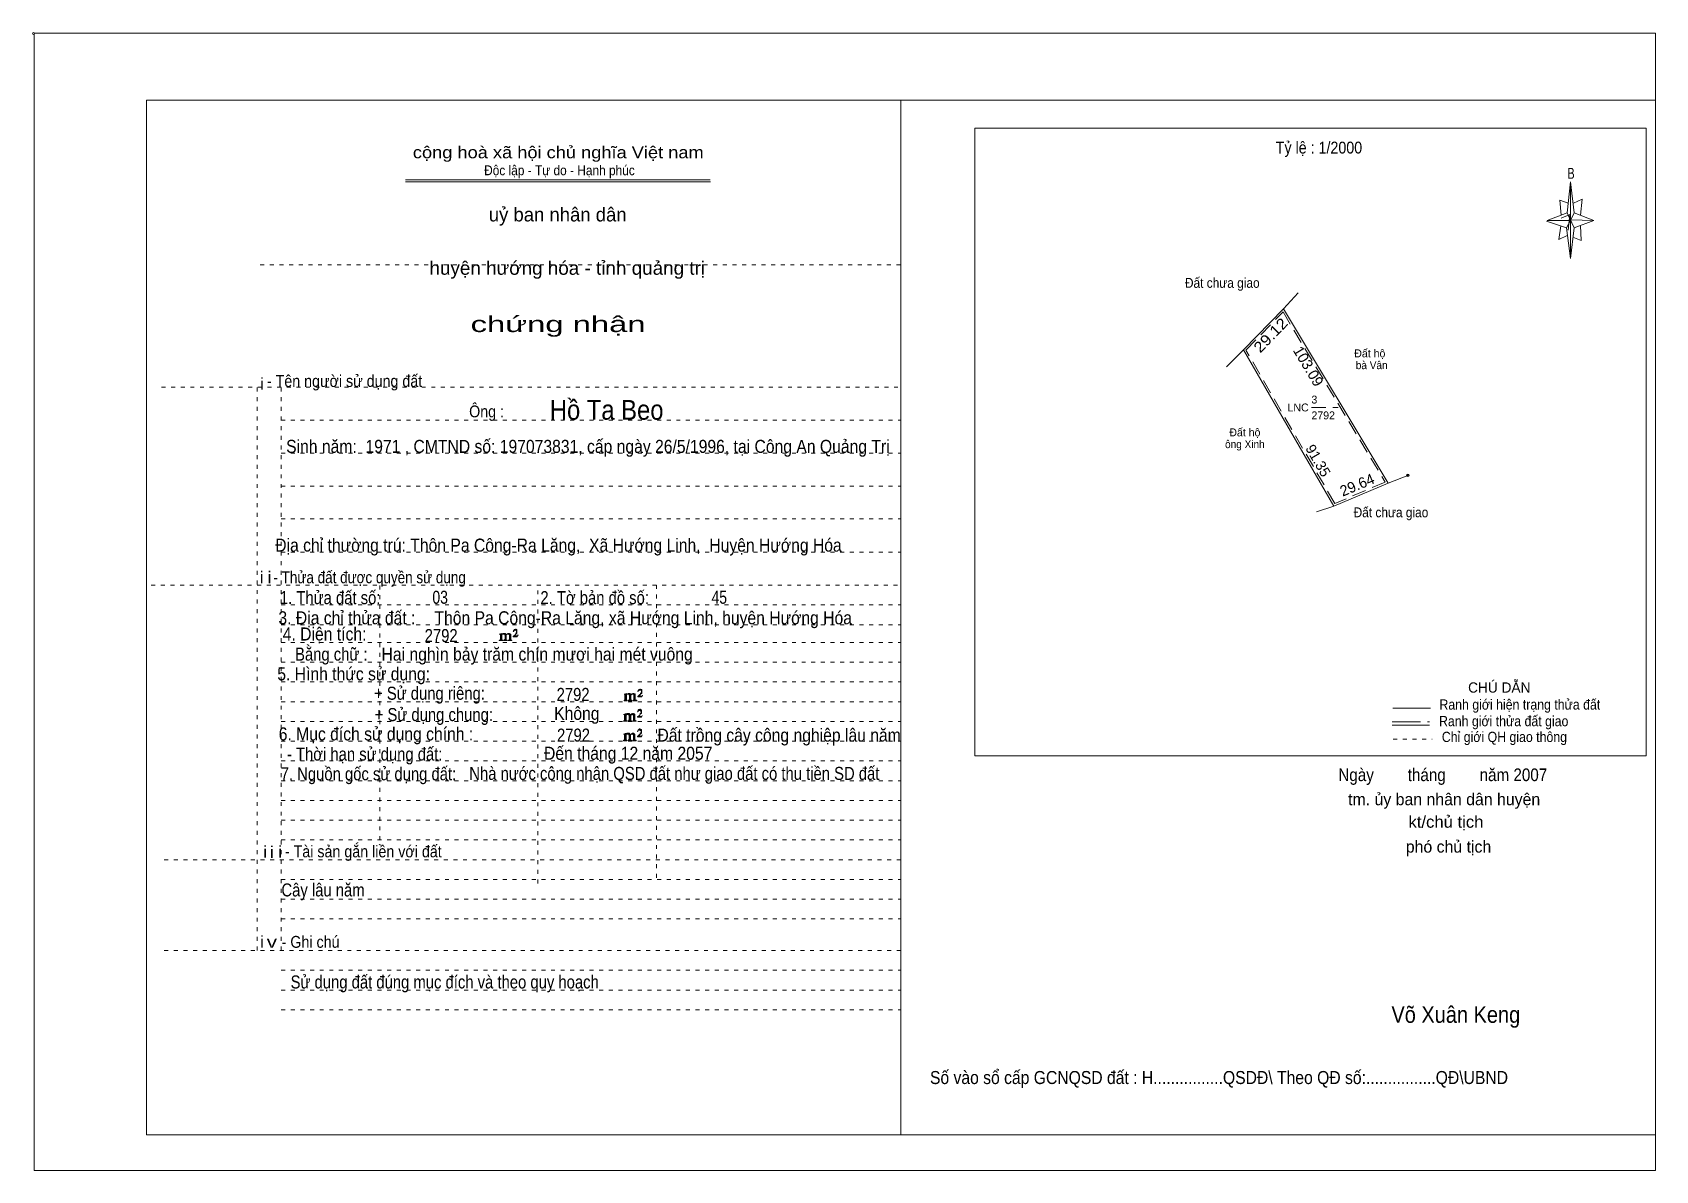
# Model space of a CAD drawing. Header units: centimetres. Extents: x -1.6 to 39.5, y -3.3 to 25.5.
import ezdxf
from ezdxf.enums import TextEntityAlignment as Align

# ---------------------------------------------------------------- set-up
doc = ezdxf.new("R2010")
doc.units = ezdxf.units.CM
doc.header["$LTSCALE"] = 0.12
doc.header["$PDMODE"] = 32
doc.header["$PDSIZE"] = 0.06
for name, pattern in [('DOTTED', [1.5, 0.3, -1.2]), ('LONG_DASHED', [7.5, 6, -1.5]), ('MEDIUM_DASHED', [4.5, 3, -1.5])]:
    doc.linetypes.add(name, pattern=pattern)
for name, color, linetype, lineweight in [('1', 7, 'DOTTED', 13), ('10', 7, 'Continuous', 13), ('4', 7, 'Continuous', 13), ('5', 7, 'Continuous', 13), ('50', 7, 'Continuous', 13)]:
    doc.layers.add(name, color=color, linetype=linetype, lineweight=lineweight)
doc.layers.add('30', color=7, linetype='Continuous')

msp = doc.modelspace()

# ---------------------------------------------------------------- hatches: boundary and pattern name
at = {"layer": '50'}
for points in [[(10.27, 10.13), (10.27, 10.12), (10.27, 10.11), (10.25, 10.11), (10.24, 10.11), (10.24, 10.1), (10.33, 10.1), (10.33, 10.11), (10.32, 10.11), (10.31, 10.11), (10.31, 10.12), (10.31, 10.13), (10.31, 10.24), (10.31, 10.25), (10.32, 10.26), (10.34, 10.26), (10.35, 10.26), (10.36, 10.26), (10.37, 10.25), (10.39, 10.22), (10.39, 10.13), (10.37, 10.12), (10.37, 10.11), (10.36, 10.11), (10.35, 10.11), (10.35, 10.1), (10.44, 10.1), (10.44, 10.11), (10.43, 10.11), (10.42, 10.11), (10.42, 10.12), (10.42, 10.13), (10.42, 10.24), (10.44, 10.26), (10.45, 10.26), (10.46, 10.26), (10.49, 10.26), (10.49, 10.25), (10.5, 10.24), (10.5, 10.22), (10.5, 10.13), (10.5, 10.12), (10.49, 10.11), (10.49, 10.11), (10.47, 10.11), (10.47, 10.1), (10.56, 10.1), (10.56, 10.11), (10.55, 10.11), (10.54, 10.11), (10.53, 10.12), (10.53, 10.13), (10.53, 10.2), (10.53, 10.25), (10.53, 10.26), (10.52, 10.27), (10.5, 10.28), (10.47, 10.28), (10.46, 10.28), (10.44, 10.27), (10.41, 10.25), (10.41, 10.26), (10.4, 10.28), (10.39, 10.28), (10.37, 10.28), (10.35, 10.28), (10.34, 10.28), (10.32, 10.26), (10.31, 10.26), (10.31, 10.25), (10.31, 10.25), (10.31, 10.26), (10.31, 10.28), (10.24, 10.26), (10.24, 10.26), (10.25, 10.26), (10.27, 10.25), (10.27, 10.24), (10.27, 10.23)], [(10.69, 10.19), (10.72, 10.24), (10.72, 10.24), (10.71, 10.22), (10.69, 10.22), (10.68, 10.22), (10.63, 10.22), (10.66, 10.26), (10.67, 10.27), (10.69, 10.28), (10.69, 10.3), (10.69, 10.32), (10.69, 10.34), (10.69, 10.35), (10.69, 10.37), (10.68, 10.38), (10.67, 10.38), (10.66, 10.39), (10.65, 10.39), (10.63, 10.38), (10.63, 10.38), (10.62, 10.37), (10.61, 10.35), (10.59, 10.33), (10.61, 10.33), (10.61, 10.35), (10.62, 10.35), (10.63, 10.36), (10.65, 10.36), (10.66, 10.36), (10.67, 10.35), (10.68, 10.35), (10.68, 10.32), (10.68, 10.3), (10.66, 10.28), (10.66, 10.26), (10.65, 10.25), (10.59, 10.2), (10.59, 10.19)], [(13.42, 8.61), (13.42, 8.6), (13.42, 8.59), (13.41, 8.59), (13.4, 8.59), (13.4, 8.57), (13.48, 8.57), (13.48, 8.59), (13.47, 8.59), (13.46, 8.59), (13.46, 8.6), (13.46, 8.61), (13.46, 8.72), (13.46, 8.73), (13.47, 8.74), (13.5, 8.74), (13.51, 8.74), (13.52, 8.74), (13.53, 8.73), (13.54, 8.69), (13.54, 8.61), (13.53, 8.6), (13.53, 8.59), (13.52, 8.59), (13.51, 8.59), (13.51, 8.57), (13.6, 8.57), (13.6, 8.59), (13.58, 8.59), (13.57, 8.59), (13.57, 8.6), (13.57, 8.61), (13.57, 8.72), (13.6, 8.74), (13.61, 8.74), (13.62, 8.74), (13.64, 8.74), (13.64, 8.73), (13.65, 8.72), (13.65, 8.69), (13.65, 8.61), (13.65, 8.6), (13.64, 8.59), (13.64, 8.59), (13.63, 8.59), (13.63, 8.57), (13.72, 8.57), (13.72, 8.59), (13.7, 8.59), (13.69, 8.59), (13.68, 8.6), (13.68, 8.61), (13.68, 8.68), (13.68, 8.73), (13.68, 8.74), (13.67, 8.75), (13.65, 8.76), (13.63, 8.76), (13.62, 8.76), (13.6, 8.75), (13.56, 8.73), (13.56, 8.74), (13.55, 8.76), (13.54, 8.76), (13.53, 8.76), (13.51, 8.76), (13.5, 8.76), (13.47, 8.74), (13.46, 8.74), (13.46, 8.73), (13.46, 8.73), (13.46, 8.74), (13.46, 8.76), (13.4, 8.74), (13.4, 8.74), (13.41, 8.74), (13.42, 8.73), (13.42, 8.72), (13.42, 8.71)], [(13.85, 8.67), (13.87, 8.72), (13.87, 8.72), (13.86, 8.69), (13.85, 8.69), (13.84, 8.69), (13.78, 8.69), (13.82, 8.74), (13.83, 8.75), (13.85, 8.76), (13.85, 8.78), (13.85, 8.79), (13.85, 8.82), (13.85, 8.83), (13.85, 8.85), (13.84, 8.86), (13.83, 8.86), (13.82, 8.87), (13.8, 8.87), (13.78, 8.86), (13.78, 8.86), (13.77, 8.85), (13.76, 8.83), (13.75, 8.81), (13.76, 8.81), (13.76, 8.83), (13.77, 8.83), (13.78, 8.84), (13.8, 8.84), (13.82, 8.84), (13.83, 8.83), (13.84, 8.83), (13.84, 8.79), (13.84, 8.78), (13.82, 8.76), (13.82, 8.74), (13.8, 8.73), (13.75, 8.68), (13.75, 8.67)], [(13.41, 8.09), (13.41, 8.08), (13.41, 8.07), (13.4, 8.07), (13.39, 8.07), (13.39, 8.06), (13.48, 8.06), (13.48, 8.07), (13.47, 8.07), (13.45, 8.07), (13.45, 8.08), (13.45, 8.09), (13.45, 8.2), (13.45, 8.21), (13.47, 8.23), (13.49, 8.23), (13.5, 8.23), (13.51, 8.23), (13.52, 8.21), (13.53, 8.18), (13.53, 8.09), (13.52, 8.08), (13.52, 8.07), (13.51, 8.07), (13.5, 8.07), (13.5, 8.06), (13.59, 8.06), (13.59, 8.07), (13.58, 8.07), (13.57, 8.07), (13.57, 8.08), (13.57, 8.09), (13.57, 8.2), (13.59, 8.23), (13.6, 8.23), (13.61, 8.23), (13.63, 8.23), (13.63, 8.21), (13.64, 8.2), (13.64, 8.18), (13.64, 8.09), (13.64, 8.08), (13.63, 8.07), (13.63, 8.07), (13.62, 8.07), (13.62, 8.06), (13.71, 8.06), (13.71, 8.07), (13.7, 8.07), (13.69, 8.07), (13.67, 8.08), (13.67, 8.09), (13.67, 8.17), (13.67, 8.21), (13.67, 8.23), (13.66, 8.24), (13.64, 8.25), (13.62, 8.25), (13.61, 8.25), (13.59, 8.24), (13.55, 8.21), (13.55, 8.23), (13.54, 8.25), (13.53, 8.25), (13.52, 8.25), (13.5, 8.25), (13.49, 8.25), (13.47, 8.23), (13.45, 8.23), (13.45, 8.21), (13.45, 8.21), (13.45, 8.23), (13.45, 8.25), (13.39, 8.23), (13.39, 8.23), (13.4, 8.23), (13.41, 8.21), (13.41, 8.2), (13.41, 8.19)], [(13.84, 8.16), (13.86, 8.2), (13.86, 8.2), (13.85, 8.18), (13.84, 8.18), (13.83, 8.18), (13.77, 8.18), (13.81, 8.23), (13.82, 8.24), (13.84, 8.25), (13.84, 8.27), (13.84, 8.28), (13.84, 8.3), (13.84, 8.31), (13.84, 8.34), (13.83, 8.35), (13.82, 8.35), (13.81, 8.36), (13.8, 8.36), (13.77, 8.35), (13.77, 8.35), (13.76, 8.34), (13.75, 8.31), (13.74, 8.29), (13.75, 8.29), (13.75, 8.31), (13.76, 8.31), (13.77, 8.33), (13.8, 8.33), (13.81, 8.33), (13.82, 8.31), (13.83, 8.31), (13.83, 8.28), (13.83, 8.27), (13.81, 8.25), (13.81, 8.23), (13.8, 8.21), (13.74, 8.17), (13.74, 8.16)], [(13.84, 7.66), (13.86, 7.71), (13.86, 7.71), (13.85, 7.68), (13.84, 7.68), (13.83, 7.68), (13.77, 7.68), (13.81, 7.73), (13.82, 7.74), (13.84, 7.75), (13.84, 7.77), (13.84, 7.78), (13.84, 7.81), (13.84, 7.82), (13.84, 7.84), (13.83, 7.85), (13.82, 7.85), (13.81, 7.86), (13.79, 7.86), (13.77, 7.85), (13.77, 7.85), (13.76, 7.84), (13.75, 7.82), (13.74, 7.8), (13.75, 7.8), (13.75, 7.82), (13.76, 7.82), (13.77, 7.83), (13.79, 7.83), (13.81, 7.83), (13.82, 7.82), (13.83, 7.82), (13.83, 7.78), (13.83, 7.77), (13.81, 7.75), (13.81, 7.73), (13.79, 7.72), (13.74, 7.67), (13.74, 7.66)], [(13.41, 7.6), (13.41, 7.59), (13.41, 7.58), (13.4, 7.58), (13.39, 7.58), (13.39, 7.56), (13.47, 7.56), (13.47, 7.58), (13.46, 7.58), (13.45, 7.58), (13.45, 7.59), (13.45, 7.6), (13.45, 7.71), (13.45, 7.72), (13.46, 7.73), (13.49, 7.73), (13.5, 7.73), (13.51, 7.73), (13.52, 7.72), (13.53, 7.68), (13.53, 7.6), (13.52, 7.59), (13.52, 7.58), (13.51, 7.58), (13.5, 7.58), (13.5, 7.56), (13.59, 7.56), (13.59, 7.58), (13.57, 7.58), (13.56, 7.58), (13.56, 7.59), (13.56, 7.6), (13.56, 7.71), (13.59, 7.73), (13.6, 7.73), (13.61, 7.73), (13.63, 7.73), (13.63, 7.72), (13.64, 7.71), (13.64, 7.68), (13.64, 7.6), (13.64, 7.59), (13.63, 7.58), (13.63, 7.58), (13.62, 7.58), (13.62, 7.56), (13.71, 7.56), (13.71, 7.58), (13.69, 7.58), (13.68, 7.58), (13.67, 7.59), (13.67, 7.6), (13.67, 7.67), (13.67, 7.72), (13.67, 7.73), (13.66, 7.74), (13.64, 7.75), (13.62, 7.75), (13.61, 7.75), (13.59, 7.74), (13.55, 7.72), (13.55, 7.73), (13.54, 7.75), (13.53, 7.75), (13.52, 7.75), (13.5, 7.75), (13.49, 7.75), (13.46, 7.73), (13.45, 7.73), (13.45, 7.72), (13.45, 7.72), (13.45, 7.73), (13.45, 7.75), (13.39, 7.73), (13.39, 7.73), (13.4, 7.73), (13.41, 7.72), (13.41, 7.71), (13.41, 7.7)]]:
    msp.add_hatch(color=256, dxfattribs=at).paths.add_polyline_path(points)

# ---------------------------------------------------------------- linework, layer by layer
at = {"layer": '1', "linetype": 'Continuous'}
for p, q in [((1.31, -2.42), (1.31, 23.78)), ((1.31, 23.78), (39.51, 23.78)), ((20.41, -2.42), (20.41, 23.78)), ((39.51, -2.42), (39.51, 23.78)), ((7.87, 21.76), (15.58, 21.76)), ((7.87, 21.71), (15.59, 21.71)), ((37.26, 20.55), (36.75, 20.72)), ((1.31, -2.42), (39.51, -2.42))]:
    msp.add_line(p, q, dxfattribs=at)
at = {"layer": '1'}
for p, q in [((4.19, 19.61), (20.41, 19.61)), ((1.69, 16.51), (20.41, 16.51)), ((4.11, 2.25), (4.11, 16.51)), ((4.72, 2.25), (4.72, 16.51)), ((4.72, 15.68), (20.41, 15.68)), ((4.72, 14.84), (20.41, 14.84)), ((4.72, 14.01), (20.41, 14.01)), ((4.72, 13.18), (20.41, 13.18)), ((4.72, 12.34), (20.41, 12.34)), ((1.43, 11.5), (20.41, 11.5)), ((7.22, 5.05), (7.22, 11.5)), ((11.22, 3.95), (11.22, 11.5)), ((14.22, 4.09), (14.22, 11.5)), ((4.72, 11), (20.41, 11)), ((4.72, 10.5), (20.41, 10.5)), ((4.72, 10.05), (20.41, 10.05)), ((4.72, 9.55), (20.41, 9.55)), ((4.72, 9.05), (20.41, 9.05)), ((4.72, 8.55), (20.41, 8.55)), ((4.72, 8.05), (20.41, 8.05)), ((4.72, 7.55), (20.41, 7.55)), ((4.72, 7.05), (20.41, 7.05)), ((4.72, 6.55), (20.41, 6.55)), ((4.72, 6.05), (20.41, 6.05)), ((4.72, 5.55), (20.41, 5.55)), ((4.72, 5.05), (20.41, 5.05)), ((1.76, 4.55), (20.41, 4.55)), ((4.72, 4.05), (20.41, 4.05)), ((4.72, 3.55), (20.41, 3.55)), ((4.72, 3.05), (20.41, 3.05)), ((1.76, 2.25), (20.41, 2.25)), ((4.72, 1.75), (20.41, 1.75)), ((4.72, 1.25), (20.41, 1.25)), ((4.72, 0.75), (20.41, 0.75))]:
    msp.add_line(p, q, dxfattribs=at)
at = {"layer": '1', "linetype": 'Continuous'}
msp.add_lwpolyline([(-1.53, -3.32), (39.51, -3.32), (39.51, 25.48), (-1.53, 25.48)], close=True, dxfattribs=at)
msp.add_lwpolyline([(37.27, 20.35), (37.06, 20.25), (37.11, 20.6)], dxfattribs=at)
at = {"layer": '10'}
for p, q in [((30.09, 18.5), (30.46, 18.9)), ((29.08, 17.46), (30.09, 18.5)), ((30.09, 18.5), (32.74, 14.08)), ((28.72, 17.1), (29.08, 17.46)), ((31.37, 13.5), (29.08, 17.46)), ((28.72, 17.1), (28.65, 17.03)), ((32.74, 14.08), (31.37, 13.5)), ((33.24, 14.28), (32.74, 14.08)), ((30.93, 13.36), (31.37, 13.5))]:
    msp.add_line(p, q, dxfattribs=at)
at = {"layer": '10', "linetype": 'MEDIUM_DASHED'}
for p, q in [((29.14, 17.45), (30.08, 18.42)), ((31.39, 13.57), (29.14, 17.45)), ((30.8, 16), (31.48, 16))]:
    msp.add_line(p, q, dxfattribs=at)
msp.add_lwpolyline([(30.08, 18.42), (32.67, 14.11), (31.39, 13.57)], dxfattribs=at)
at = {"layer": '10'}
msp.add_point((33.24, 14.28), dxfattribs=at)
at = {"layer": '4'}
for p, q in [((32.86, 8.39), (33.81, 8.39)), ((32.84, 7.96), (33.79, 7.96))]:
    msp.add_line(p, q, dxfattribs=at)
at = {"layer": '4', "linetype": 'LONG_DASHED'}
msp.add_line((32.84, 8.04), (33.79, 8.04), dxfattribs=at)
at = {"layer": '4', "linetype": 'DOTTED'}
msp.add_line((32.87, 7.6), (33.86, 7.6), dxfattribs=at)
at = {"layer": '4'}
msp.add_lwpolyline([(22.28, 23.07), (39.27, 23.07), (39.27, 7.18), (22.28, 7.18)], close=True, dxfattribs=at)
msp.add_circle((-1.55, 25.47), 0.025, dxfattribs=at)
at = {"layer": '5'}
for p, q in [((37.27, 20.93), (37.36, 21.71)), ((37.45, 20.55), (37.36, 19.77)), ((37.45, 20.93), (37.95, 20.73)), ((37.61, 20.61), (37.63, 20.23)), ((37.63, 20.23), (37.42, 20.31))]:
    msp.add_line(p, q, dxfattribs=at)
for points in [[(37.36, 21.71), (37.45, 20.93), (37.36, 20.73)], [(37.36, 20.73), (36.77, 20.73), (37.27, 20.93), (37.45, 20.55), (37.95, 20.73), (37.36, 20.75)], [(37.36, 20.73), (37.36, 19.77), (37.26, 20.55)]]:
    msp.add_lwpolyline(points, close=True, dxfattribs=at)
for points in [[(37.3, 21.17), (37.09, 21.25), (37.12, 20.87)], [(37.43, 21.17), (37.65, 21.27), (37.61, 20.87)], [(37.36, 20.73), (37.27, 20.93), (36.77, 20.73)], [(37.12, 20.79), (37.34, 20.89), (37.3, 20.49)], [(37.36, 20.73), (37.45, 20.55), (37.95, 20.73)]]:
    msp.add_lwpolyline(points, dxfattribs=at)
at = {"layer": '50'}
for points in [[(10.27, 10.13), (10.27, 10.12), (10.27, 10.11), (10.25, 10.11), (10.24, 10.11), (10.24, 10.1), (10.33, 10.1), (10.33, 10.11), (10.32, 10.11), (10.31, 10.11), (10.31, 10.12), (10.31, 10.13), (10.31, 10.24), (10.31, 10.25), (10.32, 10.26), (10.34, 10.26), (10.35, 10.26), (10.36, 10.26), (10.37, 10.25), (10.39, 10.22), (10.39, 10.13), (10.37, 10.12), (10.37, 10.11), (10.36, 10.11), (10.35, 10.11), (10.35, 10.1), (10.44, 10.1), (10.44, 10.11), (10.43, 10.11), (10.42, 10.11), (10.42, 10.12), (10.42, 10.13), (10.42, 10.24), (10.44, 10.26), (10.45, 10.26), (10.46, 10.26), (10.49, 10.26), (10.49, 10.25), (10.5, 10.24), (10.5, 10.22), (10.5, 10.13), (10.5, 10.12), (10.49, 10.11), (10.49, 10.11), (10.47, 10.11), (10.47, 10.1), (10.56, 10.1), (10.56, 10.11), (10.55, 10.11), (10.54, 10.11), (10.53, 10.12), (10.53, 10.13), (10.53, 10.2), (10.53, 10.25), (10.53, 10.26), (10.52, 10.27), (10.5, 10.28), (10.47, 10.28), (10.46, 10.28), (10.44, 10.27), (10.41, 10.25), (10.41, 10.26), (10.4, 10.28), (10.39, 10.28), (10.37, 10.28), (10.35, 10.28), (10.34, 10.28), (10.32, 10.26), (10.31, 10.26), (10.31, 10.25), (10.31, 10.25), (10.31, 10.26), (10.31, 10.28), (10.24, 10.26), (10.24, 10.26), (10.25, 10.26), (10.27, 10.25), (10.27, 10.24), (10.27, 10.23)], [(10.69, 10.19), (10.72, 10.24), (10.72, 10.24), (10.71, 10.22), (10.69, 10.22), (10.68, 10.22), (10.63, 10.22), (10.66, 10.26), (10.67, 10.27), (10.69, 10.28), (10.69, 10.3), (10.69, 10.32), (10.69, 10.34), (10.69, 10.35), (10.69, 10.37), (10.68, 10.38), (10.67, 10.38), (10.66, 10.39), (10.65, 10.39), (10.63, 10.38), (10.63, 10.38), (10.62, 10.37), (10.61, 10.35), (10.59, 10.33), (10.61, 10.33), (10.61, 10.35), (10.62, 10.35), (10.63, 10.36), (10.65, 10.36), (10.66, 10.36), (10.67, 10.35), (10.68, 10.35), (10.68, 10.32), (10.68, 10.3), (10.66, 10.28), (10.66, 10.26), (10.65, 10.25), (10.59, 10.2), (10.59, 10.19)], [(13.42, 8.61), (13.42, 8.6), (13.42, 8.59), (13.41, 8.59), (13.4, 8.59), (13.4, 8.57), (13.48, 8.57), (13.48, 8.59), (13.47, 8.59), (13.46, 8.59), (13.46, 8.6), (13.46, 8.61), (13.46, 8.72), (13.46, 8.73), (13.47, 8.74), (13.5, 8.74), (13.51, 8.74), (13.52, 8.74), (13.53, 8.73), (13.54, 8.69), (13.54, 8.61), (13.53, 8.6), (13.53, 8.59), (13.52, 8.59), (13.51, 8.59), (13.51, 8.57), (13.6, 8.57), (13.6, 8.59), (13.58, 8.59), (13.57, 8.59), (13.57, 8.6), (13.57, 8.61), (13.57, 8.72), (13.6, 8.74), (13.61, 8.74), (13.62, 8.74), (13.64, 8.74), (13.64, 8.73), (13.65, 8.72), (13.65, 8.69), (13.65, 8.61), (13.65, 8.6), (13.64, 8.59), (13.64, 8.59), (13.63, 8.59), (13.63, 8.57), (13.72, 8.57), (13.72, 8.59), (13.7, 8.59), (13.69, 8.59), (13.68, 8.6), (13.68, 8.61), (13.68, 8.68), (13.68, 8.73), (13.68, 8.74), (13.67, 8.75), (13.65, 8.76), (13.63, 8.76), (13.62, 8.76), (13.6, 8.75), (13.56, 8.73), (13.56, 8.74), (13.55, 8.76), (13.54, 8.76), (13.53, 8.76), (13.51, 8.76), (13.5, 8.76), (13.47, 8.74), (13.46, 8.74), (13.46, 8.73), (13.46, 8.73), (13.46, 8.74), (13.46, 8.76), (13.4, 8.74), (13.4, 8.74), (13.41, 8.74), (13.42, 8.73), (13.42, 8.72), (13.42, 8.71)], [(13.85, 8.67), (13.87, 8.72), (13.87, 8.72), (13.86, 8.69), (13.85, 8.69), (13.84, 8.69), (13.78, 8.69), (13.82, 8.74), (13.83, 8.75), (13.85, 8.76), (13.85, 8.78), (13.85, 8.79), (13.85, 8.82), (13.85, 8.83), (13.85, 8.85), (13.84, 8.86), (13.83, 8.86), (13.82, 8.87), (13.8, 8.87), (13.78, 8.86), (13.78, 8.86), (13.77, 8.85), (13.76, 8.83), (13.75, 8.81), (13.76, 8.81), (13.76, 8.83), (13.77, 8.83), (13.78, 8.84), (13.8, 8.84), (13.82, 8.84), (13.83, 8.83), (13.84, 8.83), (13.84, 8.79), (13.84, 8.78), (13.82, 8.76), (13.82, 8.74), (13.8, 8.73), (13.75, 8.68), (13.75, 8.67)], [(13.41, 8.09), (13.41, 8.08), (13.41, 8.07), (13.4, 8.07), (13.39, 8.07), (13.39, 8.06), (13.48, 8.06), (13.48, 8.07), (13.47, 8.07), (13.45, 8.07), (13.45, 8.08), (13.45, 8.09), (13.45, 8.2), (13.45, 8.21), (13.47, 8.23), (13.49, 8.23), (13.5, 8.23), (13.51, 8.23), (13.52, 8.21), (13.53, 8.18), (13.53, 8.09), (13.52, 8.08), (13.52, 8.07), (13.51, 8.07), (13.5, 8.07), (13.5, 8.06), (13.59, 8.06), (13.59, 8.07), (13.58, 8.07), (13.57, 8.07), (13.57, 8.08), (13.57, 8.09), (13.57, 8.2), (13.59, 8.23), (13.6, 8.23), (13.61, 8.23), (13.63, 8.23), (13.63, 8.21), (13.64, 8.2), (13.64, 8.18), (13.64, 8.09), (13.64, 8.08), (13.63, 8.07), (13.63, 8.07), (13.62, 8.07), (13.62, 8.06), (13.71, 8.06), (13.71, 8.07), (13.7, 8.07), (13.69, 8.07), (13.67, 8.08), (13.67, 8.09), (13.67, 8.17), (13.67, 8.21), (13.67, 8.23), (13.66, 8.24), (13.64, 8.25), (13.62, 8.25), (13.61, 8.25), (13.59, 8.24), (13.55, 8.21), (13.55, 8.23), (13.54, 8.25), (13.53, 8.25), (13.52, 8.25), (13.5, 8.25), (13.49, 8.25), (13.47, 8.23), (13.45, 8.23), (13.45, 8.21), (13.45, 8.21), (13.45, 8.23), (13.45, 8.25), (13.39, 8.23), (13.39, 8.23), (13.4, 8.23), (13.41, 8.21), (13.41, 8.2), (13.41, 8.19)], [(13.84, 8.16), (13.86, 8.2), (13.86, 8.2), (13.85, 8.18), (13.84, 8.18), (13.83, 8.18), (13.77, 8.18), (13.81, 8.23), (13.82, 8.24), (13.84, 8.25), (13.84, 8.27), (13.84, 8.28), (13.84, 8.3), (13.84, 8.31), (13.84, 8.34), (13.83, 8.35), (13.82, 8.35), (13.81, 8.36), (13.8, 8.36), (13.77, 8.35), (13.77, 8.35), (13.76, 8.34), (13.75, 8.31), (13.74, 8.29), (13.75, 8.29), (13.75, 8.31), (13.76, 8.31), (13.77, 8.33), (13.8, 8.33), (13.81, 8.33), (13.82, 8.31), (13.83, 8.31), (13.83, 8.28), (13.83, 8.27), (13.81, 8.25), (13.81, 8.23), (13.8, 8.21), (13.74, 8.17), (13.74, 8.16)], [(13.84, 7.66), (13.86, 7.71), (13.86, 7.71), (13.85, 7.68), (13.84, 7.68), (13.83, 7.68), (13.77, 7.68), (13.81, 7.73), (13.82, 7.74), (13.84, 7.75), (13.84, 7.77), (13.84, 7.78), (13.84, 7.81), (13.84, 7.82), (13.84, 7.84), (13.83, 7.85), (13.82, 7.85), (13.81, 7.86), (13.79, 7.86), (13.77, 7.85), (13.77, 7.85), (13.76, 7.84), (13.75, 7.82), (13.74, 7.8), (13.75, 7.8), (13.75, 7.82), (13.76, 7.82), (13.77, 7.83), (13.79, 7.83), (13.81, 7.83), (13.82, 7.82), (13.83, 7.82), (13.83, 7.78), (13.83, 7.77), (13.81, 7.75), (13.81, 7.73), (13.79, 7.72), (13.74, 7.67), (13.74, 7.66)], [(13.41, 7.6), (13.41, 7.59), (13.41, 7.58), (13.4, 7.58), (13.39, 7.58), (13.39, 7.56), (13.47, 7.56), (13.47, 7.58), (13.46, 7.58), (13.45, 7.58), (13.45, 7.59), (13.45, 7.6), (13.45, 7.71), (13.45, 7.72), (13.46, 7.73), (13.49, 7.73), (13.5, 7.73), (13.51, 7.73), (13.52, 7.72), (13.53, 7.68), (13.53, 7.6), (13.52, 7.59), (13.52, 7.58), (13.51, 7.58), (13.5, 7.58), (13.5, 7.56), (13.59, 7.56), (13.59, 7.58), (13.57, 7.58), (13.56, 7.58), (13.56, 7.59), (13.56, 7.6), (13.56, 7.71), (13.59, 7.73), (13.6, 7.73), (13.61, 7.73), (13.63, 7.73), (13.63, 7.72), (13.64, 7.71), (13.64, 7.68), (13.64, 7.6), (13.64, 7.59), (13.63, 7.58), (13.63, 7.58), (13.62, 7.58), (13.62, 7.56), (13.71, 7.56), (13.71, 7.58), (13.69, 7.58), (13.68, 7.58), (13.67, 7.59), (13.67, 7.6), (13.67, 7.67), (13.67, 7.72), (13.67, 7.73), (13.66, 7.74), (13.64, 7.75), (13.62, 7.75), (13.61, 7.75), (13.59, 7.74), (13.55, 7.72), (13.55, 7.73), (13.54, 7.75), (13.53, 7.75), (13.52, 7.75), (13.5, 7.75), (13.49, 7.75), (13.46, 7.73), (13.45, 7.73), (13.45, 7.72), (13.45, 7.72), (13.45, 7.73), (13.45, 7.75), (13.39, 7.73), (13.39, 7.73), (13.4, 7.73), (13.41, 7.72), (13.41, 7.71), (13.41, 7.7)]]:
    msp.add_lwpolyline(points, close=True, dxfattribs=at)

# ---------------------------------------------------------------- texts
at = {"layer": '1'}
for s, height, width, p in [('cộng hoà xã hội chủ nghĩa Việt nam', 0.3, 1.15, (11.735, 22.31)), ('Độc lập - Tự do - Hạnh phúc', 0.25, 0.9, (11.765, 21.88)), ('chứng nhận', 0.4, 1.55, (11.73, 17.91)), ('- Tên người sử dụng đất', 0.3, 0.9, (6.325, 16.52)), ('- Thửa đất được quyền sử dụng', 0.3, 0.85, (6.96, 11.55)), ('- Tài sản gắn liền với đất ', 0.3, 0.9, (6.85, 4.61)), ('v', 0.3, 1.3, (4.485, 2.32)), ('- Ghi chú', 0.3, 0.9, (5.465, 2.32))]:
    msp.add_text(s, height=height, dxfattribs=dict(at, width=width)).set_placement(p, align=Align.CENTER)
for s, height, p in [('uỷ ban nhân dân', 0.35, (11.72, 20.71)), ('i', 0.3, (4.235, 16.45)), ('i', 0.3, (4.225, 11.55)), ('i', 0.3, (4.425, 11.55)), ('i', 0.3, (4.315, 4.6)), ('i', 0.3, (4.485, 4.59)), ('i', 0.3, (4.695, 4.6)), ('i', 0.3, (4.235, 2.32))]:
    msp.add_text(s, height=height, dxfattribs=at).set_placement(p, align=Align.CENTER)
at = {"layer": '10'}
for s, height, width, p in [('Tỷ lệ : 1/2000', 0.3, 0.9, (30.99, 22.43)), ('Đất chưa giao ', 0.25, 0.9, (28.585, 19.03)), ('bà Vân', 0.2, 0.95, (32.325, 16.97)), ('Hồ Ta Beo', 0.5, 0.9, (12.96, 15.69)), ('ông Xinh', 0.2, 0.95, (29.115, 14.97)), ('Đất chưa giao ', 0.25, 0.9, (32.855, 13.22)), ('Võ Xuân Keng', 0.42, 0.9, (34.455, 0.42))]:
    msp.add_text(s, height=height, dxfattribs=dict(at, width=width)).set_placement(p, align=Align.CENTER)
at = {"layer": '10', "width": 1.15}
msp.add_text('29.12', height=0.27, rotation=45.96, dxfattribs=at).set_placement((29.864, 17.736), align=Align.CENTER)
at = {"layer": '10'}
for s, p in [('Đất hộ ', (32.315, 17.27)), ('Đất hộ', (29.115, 15.27))]:
    msp.add_text(s, height=0.2, dxfattribs=at).set_placement(p, align=Align.CENTER)
msp.add_text('LNC', height=0.2, dxfattribs=at).set_placement((30.73, 15.9), align=Align.RIGHT)
for s, p in [('3', (30.8, 16.1)), ('2792', (30.8, 15.7))]:
    msp.add_text(s, height=0.2, dxfattribs=at).set_placement(p)
at = {"layer": '30'}
for s, height, rotation, p in [('103.09', 0.2698, 300.911, (30.605, 16.974)), ('91.35', 0.26, 300.141, (30.856, 14.59)), ('29.64', 0.27, 22.785, (32.008, 13.915))]:
    msp.add_text(s, height=height, rotation=rotation, dxfattribs=at).set_placement(p, align=Align.CENTER)
at = {"layer": '4'}
msp.add_text('CHÚ DẪN', height=0.2591, dxfattribs=at).set_placement((35.555, 8.78), align=Align.CENTER)
at = {"layer": '4', "width": 0.9}
for s, p in [('Ranh giới hiện trạng thửa đất', (36.075, 8.35)), ('Ranh giới thửa đất giao ', (35.71, 7.93)), ('Chỉ giới QH giao thông', (35.685, 7.53))]:
    msp.add_text(s, height=0.2591, dxfattribs=at).set_placement(p, align=Align.CENTER)
at = {"layer": '5', "width": 0.75}
msp.add_text('B', height=0.276, dxfattribs=at).set_placement((37.37, 21.79), align=Align.CENTER)
at = {"layer": '50'}
for s, height, width, p in [('  huyện hướng hóa - tỉnh quảng trị', 0.34, 1.05, (11.83, 19.36)), ('Ông :', 0.3, 0.9, (9.92, 15.75)), ('Sinh năm:  1971 , CMTND số: 197073831, cấp ngày 26/5/1996, tại Công An Quảng Trị', 0.33, 0.9, (12.485, 14.85)), ('Địa chỉ thường trú: Thôn Pa Công-Ra Lăng,  Xã Hướng Linh,  Huyện Hướng Hóa', 0.33, 0.9, (11.74, 12.35)), ('1. Thửa đất số:  ', 0.33, 0.85, (6.065, 11.02)), ('03', 0.33, 0.8, (8.745, 11.03)), ('2. Tờ bản đồ số:  ', 0.33, 0.85, (12.76, 11.02)), ('45', 0.33, 0.8, (15.81, 11.03)), ('3. Địa chỉ thửa đất : ', 0.33, 0.9, (6.44, 10.51)), ('Thôn Pa Công-Ra Lăng, xã Hướng Linh, huyện Hướng Hóa', 0.33, 0.9, (13.885, 10.51)), ('4. Diện tích: ', 0.33, 0.9, (5.875, 10.1)), ('2792', 0.33, 0.85, (8.77, 10.06)), ('Bằng chữ :', 0.33, 0.85, (5.99, 9.59)), ('Hai nghìn bảy trăm chín mươi hai mét vuông', 0.33, 0.9, (11.2, 9.59)), ('5. Hình thức sử dụng:', 0.33, 0.9, (6.555, 9.09)), ('+ Sử dụng riêng:', 0.33, 0.85, (8.475, 8.6)), ('2792', 0.33, 0.85, (12.11, 8.57)), ('+ Sử dụng chung:', 0.33, 0.85, (8.585, 8.06)), ('Không', 0.33, 0.9, (12.205, 8.09)), ('6. Mục đích sử dụng chính :', 0.33, 0.9, (7.12, 7.57)), ('2792', 0.33, 0.85, (12.12, 7.54)), ('Đất trồng cây công nghiệp lâu năm', 0.33, 0.9, (17.325, 7.54)), ('- Thời hạn sử dụng đất:', 0.33, 0.85, (6.835, 7.06)), ('Đến tháng 12 năm 2057', 0.33, 0.9, (13.505, 7.08)), ('7. Nguồn gốc sử dụng đất:', 0.33, 0.85, (6.93, 6.56)), ('Nhà nước công nhận QSD đất như giao đất có thu tiền SD đất ', 0.33, 0.85, (14.725, 6.57)), ('Ngày        tháng        năm 2007', 0.32, 0.9, (34.125, 6.54)), ('kt/chủ tịch', 0.3, 1.05, (34.205, 5.36)), ('Cây lâu năm', 0.33, 0.85, (5.78, 3.62)), ('Sử dụng đất đúng mục đích và theo quy hoạch', 0.33, 0.85, (8.86, 1.29)), ('Số vào sổ cấp GCNQSD đất : H................QSDĐ\\ Theo QĐ số:................QĐ\\UBND', 0.33, 0.9, (28.46, -1.13))]:
    msp.add_text(s, height=height, dxfattribs=dict(at, width=width)).set_placement(p, align=Align.CENTER)
for s, p in [('tm. ủy ban nhân dân huyện ', (34.215, 5.93)), ('phó chủ tịch', (34.27, 4.73))]:
    msp.add_text(s, height=0.3, dxfattribs=at).set_placement(p, align=Align.CENTER)

doc.saveas('drawing.dxf')
